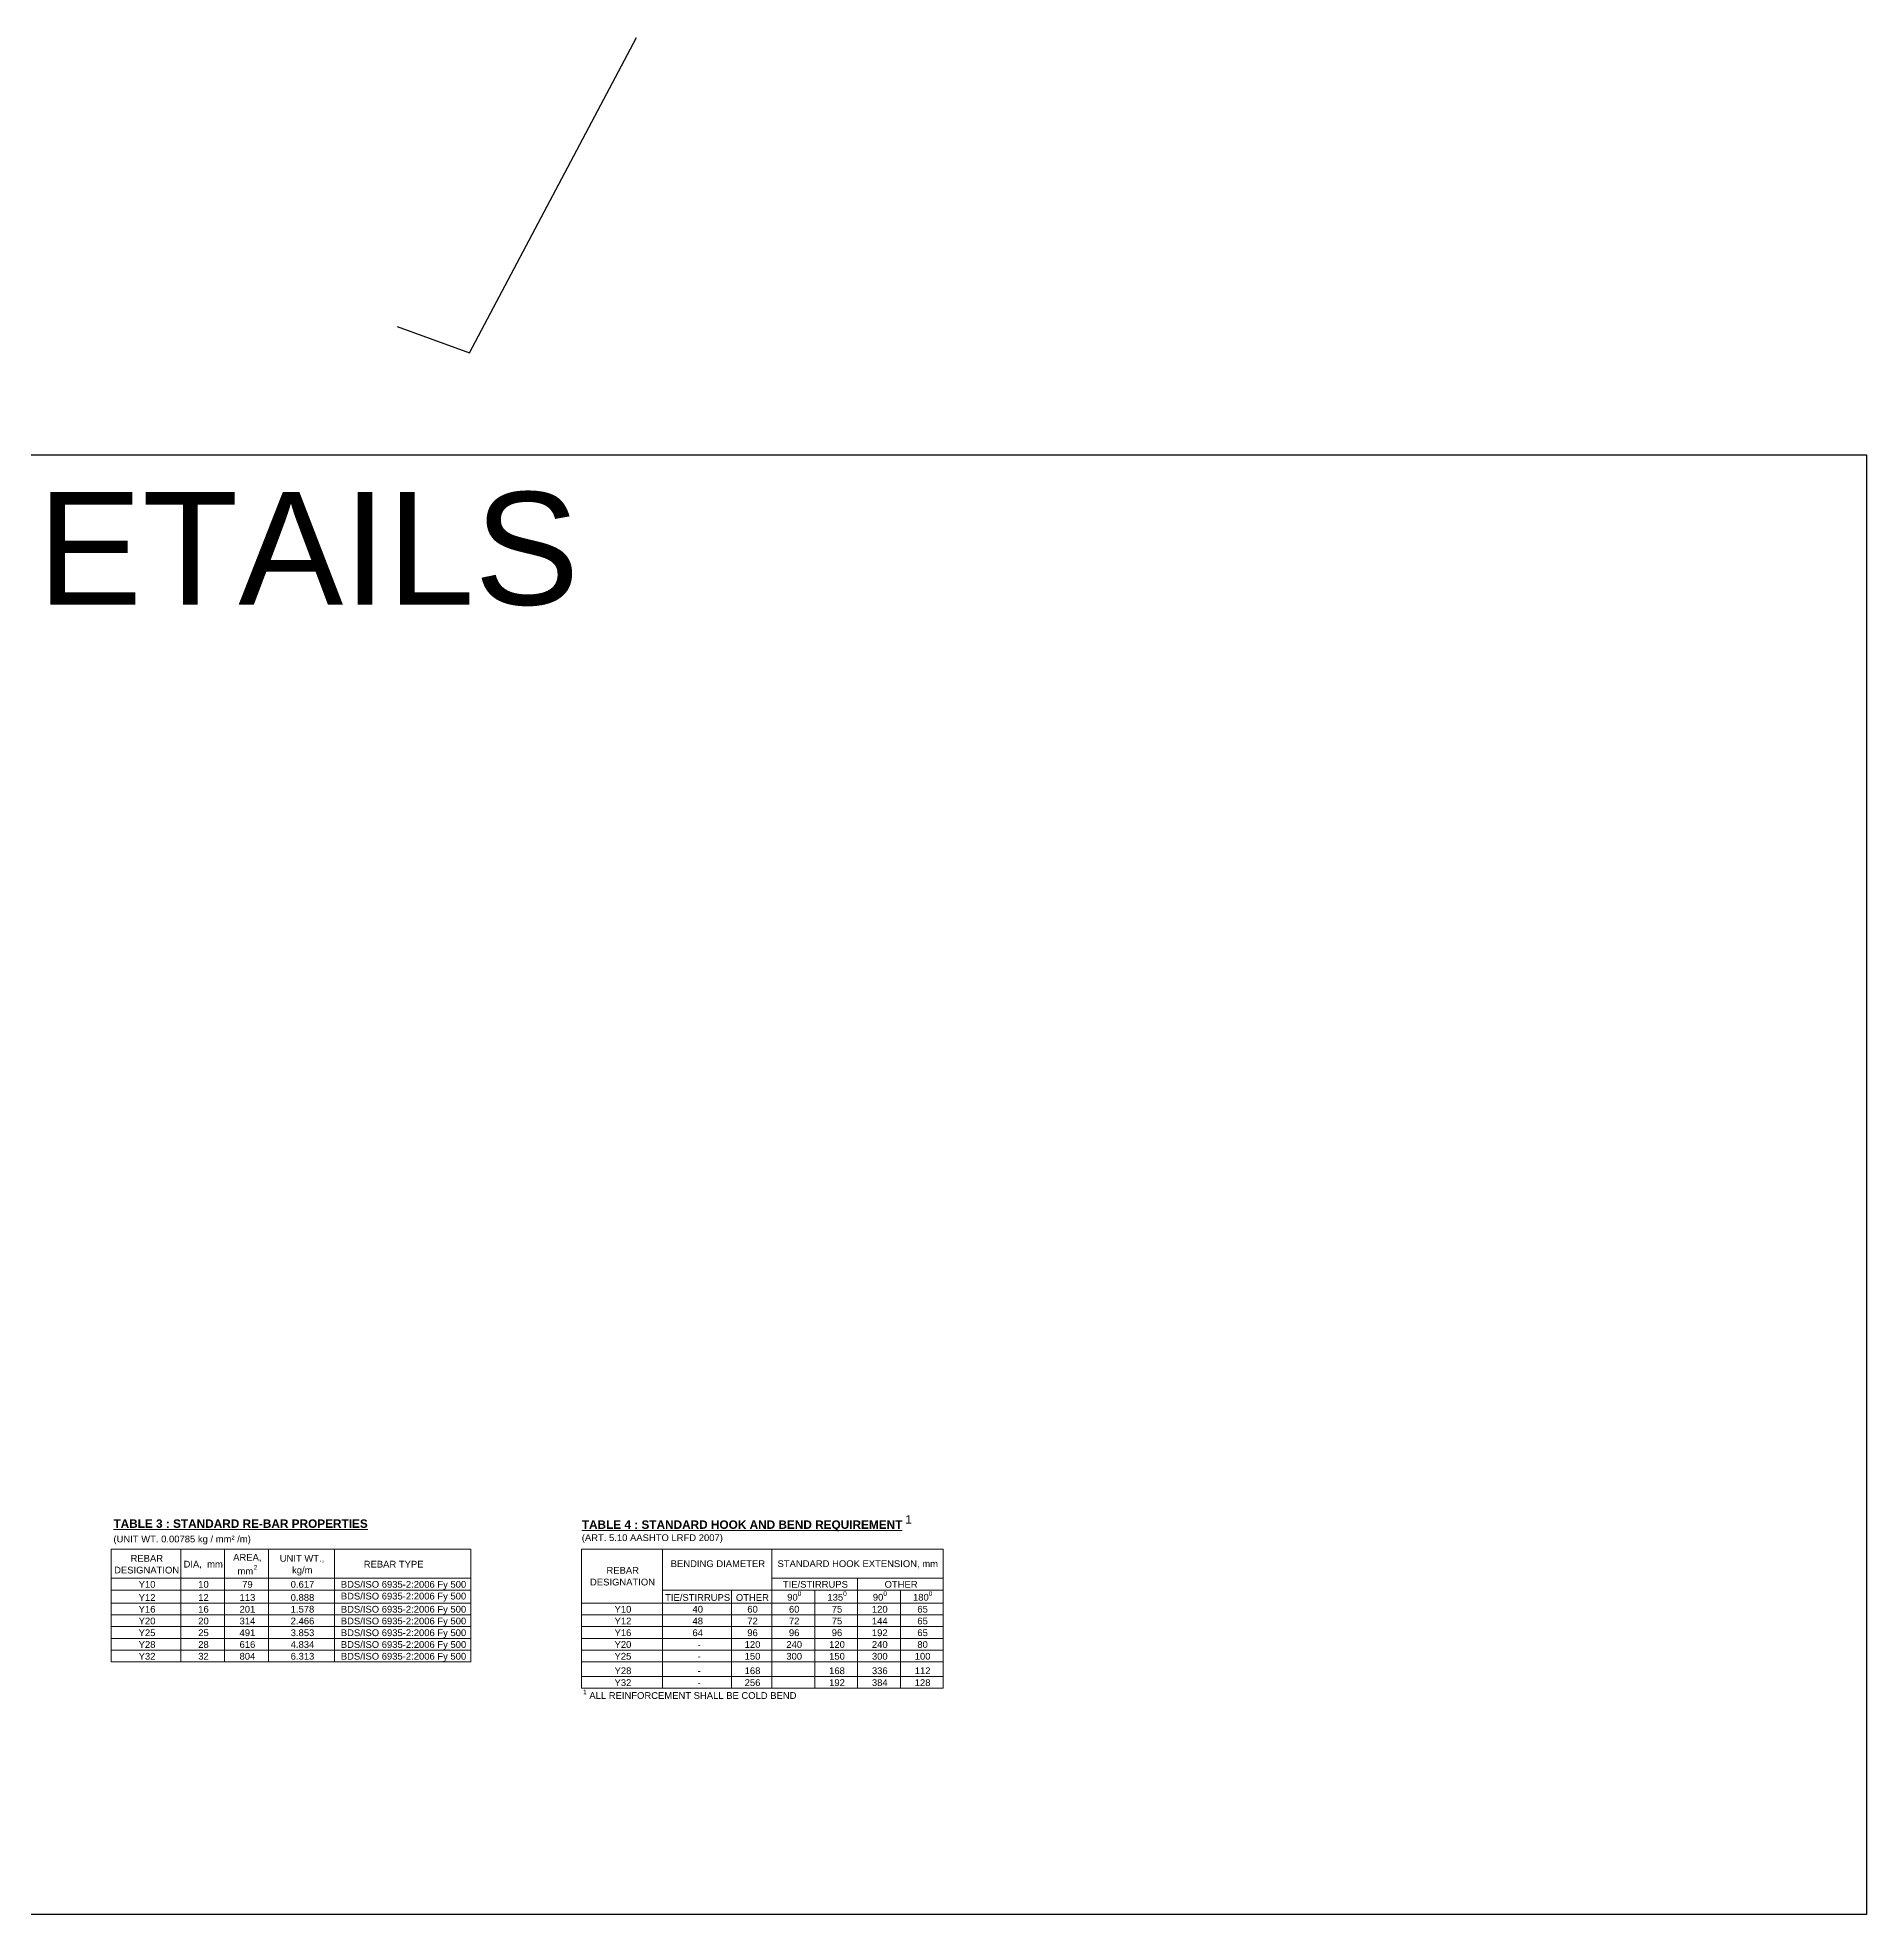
# Model space of a CAD drawing. Header units: millimetres. Extents: x 1231188 to 3899118, y -5478610 to -489530.
# Drawn here: x 2759130 to 2807855, y -3139326 to -3089322 of the extents above; entities that cross this region are included whole.
import ezdxf

# ---------------------------------------------------------------- set-up
doc = ezdxf.new("R2010")
doc.units = ezdxf.units.MM
doc.header["$LTSCALE"] = 25
doc.header["$MEASUREMENT"] = 0
doc.layers.get('Defpoints').update_dxf_attribs({"color": 230, "lineweight": 9})
doc.layers.add('text', color=7, linetype='Continuous', lineweight=18)
doc.styles.add('AR', font='arial.ttf')
doc.styles.add('ARIAL', font='arial.ttf', dxfattribs={"height": 400})

msp = doc.modelspace()

# ---------------------------------------------------------------- linework, layer by layer
at = {"layer": 'Defpoints', "color": 5, "lineweight": -2, "ltscale": 100}
msp.add_lwpolyline([(2768713.25, -3097017.25), (2770634.75, -3097724.75), (2775088.25, -3089322.25)], dxfattribs=at)
at = {"layer": 'Defpoints', "lineweight": -2, "ltscale": 100}
msp.add_lwpolyline([(2807854.64052, -3139325.65012), (2713206.32253, -3139325.65012), (2713206.32253, -3100443.538), (2807854.64052, -3100443.538)], close=True, dxfattribs=at)
at = {"layer": 'text', "color": 5, "lineweight": 0}
for points in [[(2761091.62097, -3129596.6709), (2770672.61167, -3129596.6709)], [(2761091.62097, -3129596.6709), (2761091.62097, -3132597.68427)], [(2762949.39115, -3129596.6709), (2762949.39115, -3132597.68427)], [(2764107.83704, -3129596.6709), (2764107.83704, -3132597.68427)], [(2765287.56672, -3129596.6709), (2765287.56672, -3132597.68427)], [(2767044.99907, -3129596.6709), (2767044.99907, -3132597.68427)], [(2770672.61167, -3129596.6709), (2770672.61167, -3132597.68427)], [(2773617.81771, -3129596.6709), (2773617.81771, -3133300.0491)], [(2773617.81771, -3129596.6709), (2783256.33077, -3129596.6709)], [(2775776.60139, -3129596.6709), (2775776.60139, -3133300.0491)], [(2778695.52018, -3129596.6709), (2778695.52018, -3133300.0491)], [(2783256.33077, -3129596.6709), (2783256.33077, -3133300.0491)], [(2761091.62097, -3130368.96816), (2770672.61167, -3130368.96816)], [(2761091.62097, -3130682.14382), (2770672.61167, -3130682.14382)], [(2775776.60139, -3130682.14382), (2783256.33077, -3130682.14382)], [(2777616.12834, -3130682.14382), (2777616.12834, -3133300.0491)], [(2778695.52018, -3130368.96816), (2783256.33077, -3130368.96816)], [(2779835.72283, -3130682.14382), (2779835.72283, -3133300.0491)], [(2780975.92547, -3130368.96816), (2780975.92547, -3133300.0491)], [(2782116.12812, -3130682.14382), (2782116.12812, -3133300.0491)], [(2761091.62097, -3131031.80597), (2770672.61167, -3131031.80597)], [(2773617.81771, -3131031.80597), (2783256.33077, -3131031.80597)], [(2761091.62097, -3131344.98163), (2770672.61167, -3131344.98163)], [(2761091.62097, -3131658.15729), (2770672.61167, -3131658.15729)], [(2773617.81771, -3131344.98163), (2783256.33077, -3131344.98163)], [(2773617.81771, -3131658.15729), (2783256.33077, -3131658.15729)], [(2761091.62097, -3131971.33295), (2770672.61167, -3131971.33295)], [(2773617.81771, -3131971.33295), (2783256.33077, -3131971.33295)], [(2761091.62097, -3132284.50861), (2770672.61167, -3132284.50861)], [(2761091.62097, -3132597.68427), (2770672.61167, -3132597.68427)], [(2773617.81771, -3132284.50861), (2783256.33077, -3132284.50861)], [(2773617.81771, -3132597.68427), (2783256.33077, -3132597.68427)], [(2773617.81771, -3132983.8329), (2783256.33077, -3132983.8329)], [(2773617.81771, -3133300.0491), (2783256.33077, -3133300.0491)]]:
    msp.add_lwpolyline(points, dxfattribs=at)

# ---------------------------------------------------------------- texts
at = {"layer": 'text', "lineweight": 0, "style": 'AR'}
for s, height, p in [(' 1', 225, (2782159.25106, -3128913.91887)), ('(ART. 5.10 AASHTO LRFD 2007)', 180, (2773629.3291, -3129377.96798)), ('DESIGNATION', 179.9999915, (2761170.67502, -3130241.26546)), ('REBAR ', 179.999992, (2761608.51284, -3129928.0898)), ('DIA,  mm', 179.999992, (2763019.32358, -3130083.15736)), ('AREA, ', 179.999992, (2764341.95865, -3129900.72494)), ('mm', 179.999992, (2764457.49919, -3130268.63033)), ('2', 124.05405, (2764889.25592, -3130143.96817)), ('UNIT WT., ', 179.999992, (2765582.49914, -3129928.0898)), ('kg/m ', 179.999992, (2765910.8775, -3130241.26546)), ('REBAR TYPE', 179.999992, (2767820.33687, -3130083.15736)), ('REBAR ', 179.999992, (2774286.7366, -3130247.34654)), ('BENDING DIAMETER', 179.9999915, (2775998.56084, -3130070.9952)), ('STANDARD HOOK EXTENSION, mm', 179.9999915, (2778844.50666, -3130070.9952)), ('Y10', 179.999992, (2761824.3912, -3130621.33301)), ('10', 179.999992, (2763411.55329, -3130621.33301)), ('79', 179.999992, (2764582.16134, -3130621.33301)), ('0.617', 179.999992, (2765874.39101, -3130621.33301)), ('BDS/ISO 6935-2:2006 Fy 500', 179.9999915, (2767210.2836, -3130621.33301)), ('DESIGNATION', 179.9999915, (2773848.89878, -3130560.5222)), ('TIE/STIRRUPS', 179.9999915, (2778987.41205, -3130621.33301)), ('OTHER', 179.999992, (2781696.53355, -3130621.33301)), ('Y12', 179.999992, (2761824.3912, -3130970.99516)), ('Y16', 179.999992, (2761824.3912, -3131284.17082)), ('12', 179.999992, (2763411.55329, -3130970.99516)), ('16', 179.999992, (2763411.55329, -3131284.17082)), ('201', 179.999992, (2764512.22892, -3131284.17082)), ('113', 179.999992, (2764512.22892, -3130970.99516)), ('0.888', 179.999992, (2765874.39101, -3130970.99516)), ('1.578', 179.999992, (2765874.39101, -3131284.17082)), ('BDS/ISO 6935-2:2006 Fy 500', 179.9999915, (2767210.2836, -3130934.50867)), ('BDS/ISO 6935-2:2006 Fy 500', 179.9999915, (2767210.2836, -3131284.17082)), ('Y10', 179.999992, (2774502.61497, -3131284.17082)), ('TIE/STIRRUPS', 179.9999915, (2775849.57436, -3130970.99516)), ('40', 179.999992, (2776579.30406, -3131284.17082)), ('OTHER', 179.999992, (2777734.70941, -3130970.99516)), ('60', 179.999992, (2778038.76345, -3131284.17082)), ('90', 179.999992, (2779102.95259, -3130964.91408)), ('60', 179.999992, (2779148.5607, -3131284.17082)), ('0', 124.05405, (2779382.68231, -3130840.25192)), ('135', 179.999992, (2780173.22281, -3130964.91408)), ('75', 179.999992, (2780288.76334, -3131284.17082)), ('0', 124.05405, (2780592.81738, -3130840.25192)), ('120', 179.999992, (2781359.03356, -3131284.17082)), ('90', 179.999992, (2781383.35789, -3130964.91408)), ('0', 124.05405, (2781663.0876, -3130840.25192)), ('180', 179.999992, (2782453.62811, -3130964.91408)), ('65', 179.999992, (2782569.16864, -3131284.17082)), ('0', 124.05405, (2782873.22268, -3130840.25192)), ('Y20', 179.999992, (2761824.3912, -3131597.34648)), ('20', 179.999992, (2763411.55329, -3131597.34648)), ('314', 179.999992, (2764512.22892, -3131597.34648)), ('2.466', 179.999992, (2765874.39101, -3131597.34648)), ('BDS/ISO 6935-2:2006 Fy 500', 179.9999915, (2767210.2836, -3131597.34648)), ('Y12', 179.999992, (2774502.61497, -3131597.34648)), ('48', 179.999992, (2776579.30406, -3131597.34648)), ('72', 179.999992, (2778038.76345, -3131597.34648)), ('72', 179.999992, (2779148.5607, -3131597.34648)), ('75', 179.999992, (2780288.76334, -3131597.34648)), ('144', 179.999992, (2781359.03356, -3131597.34648)), ('65', 179.999992, (2782569.16864, -3131597.34648)), ('Y25', 179.999992, (2761824.3912, -3131910.52214)), ('Y28', 179.999992, (2761824.3912, -3132223.6978)), ('25', 179.999992, (2763411.55329, -3131910.52214)), ('28', 179.999992, (2763411.55329, -3132223.6978)), ('491', 179.999992, (2764512.22892, -3131910.52214)), ('616', 179.999992, (2764512.22892, -3132223.6978)), ('4.834', 179.999992, (2765874.39101, -3132223.6978)), ('3.853', 179.999992, (2765874.39101, -3131910.52214)), ('BDS/ISO 6935-2:2006 Fy 500', 179.9999915, (2767210.2836, -3131910.52214)), ('BDS/ISO 6935-2:2006 Fy 500', 179.9999915, (2767210.2836, -3132223.6978)), ('Y16', 179.999992, (2774502.61497, -3131910.52214)), ('Y20', 179.999992, (2774502.61497, -3132223.6978)), ('64', 179.999992, (2776579.30406, -3131910.52214)), (' -', 179.999992, (2776643.15541, -3132223.6978)), ('120', 179.999992, (2777968.83102, -3132223.6978)), ('96', 179.999992, (2778038.76345, -3131910.52214)), ('240', 179.999992, (2779078.62827, -3132223.6978)), ('96', 179.999992, (2779148.5607, -3131910.52214)), ('120', 179.999992, (2780218.83092, -3132223.6978)), ('96', 179.999992, (2780288.76334, -3131910.52214)), ('240', 179.999992, (2781359.03356, -3132223.6978)), ('192', 179.999992, (2781359.03356, -3131910.52214)), ('80', 179.999992, (2782569.16864, -3132223.6978)), ('65', 179.999992, (2782569.16864, -3131910.52214)), ('Y32', 179.999992, (2761824.3912, -3132536.87346)), ('32', 179.999992, (2763411.55329, -3132536.87346)), ('804', 179.999992, (2764512.22892, -3132536.87346)), ('6.313', 179.999992, (2765874.39101, -3132536.87346)), ('BDS/ISO 6935-2:2006 Fy 500', 179.9999915, (2767210.2836, -3132536.87346)), ('Y25', 179.999992, (2774502.61497, -3132536.87346)), (' -', 179.999992, (2776643.15541, -3132536.87346)), ('150', 179.999992, (2777968.83102, -3132536.87346)), ('300', 179.999992, (2779078.62827, -3132536.87346)), ('150', 179.999992, (2780218.83092, -3132536.87346)), ('300', 179.999992, (2781359.03356, -3132536.87346)), ('100', 179.999992, (2782499.23621, -3132536.87346)), ('Y28', 179.999992, (2774502.61497, -3132923.02209)), ('Y32', 179.999992, (2774502.61497, -3133239.23829)), (' -', 179.999992, (2776643.15541, -3132923.02209)), (' -', 179.999992, (2776643.15541, -3133239.23829)), ('256', 179.999992, (2777968.83102, -3133239.23829)), ('168', 179.999992, (2777968.83102, -3132923.02209)), ('168', 179.999992, (2780218.83092, -3132923.02209)), ('192', 179.999992, (2780218.83092, -3133239.23829)), ('336', 179.999992, (2781359.03356, -3132923.02209)), ('384', 179.999992, (2781359.03356, -3133239.23829)), ('112', 179.999992, (2782499.23621, -3132923.02209)), ('128', 179.999992, (2782499.23621, -3133239.23829)), ('1', 124.05405, (2773666.46636, -3133458.1572)), (' ALL REINFORCEMENT SHALL BE COLD BEND', 179.9999915, (2773760.72311, -3133582.81936))]:
    msp.add_text(s, height=height, dxfattribs=at).set_placement(p)
at = {"layer": 'text', "color": 1, "linetype": 'ByBlock', "ltscale": 100, "insert": (2714177.12759, -3102954.11853), "char_height": 3000, "width": 80127.4727227, "attachment_point": 4, "style": 'ARIAL'}
msp.add_mtext('09 RE BAR & SHAPE DETAILS', dxfattribs=at)
at = {"layer": 'text', "attachment_point": 1, "style": 'AR'}
for s, insert, char_height, width in [('{\\fArial|b1|i0|c0|p34;\\LTABLE 3 : STANDARD RE-BAR PROPERTIES}', (2761152.43178, -3128800.98378), 225, 6876.2655973), ('{\\fArial|b1|i0|c0|p34;\\LTABLE 4 : STANDARD HOOK AND BEND REQUIREMENT}', (2773630.7171, -3128827.64333), 225, 8584.9428393), ('(UNIT WT. 0.00785 kg / mm² /m)', (2761152.43178, -3129233.46224), 180, 6876.2655973)]:
    msp.add_mtext(s, dxfattribs=dict(at, insert=insert, char_height=char_height, width=width))

doc.saveas('drawing.dxf')
